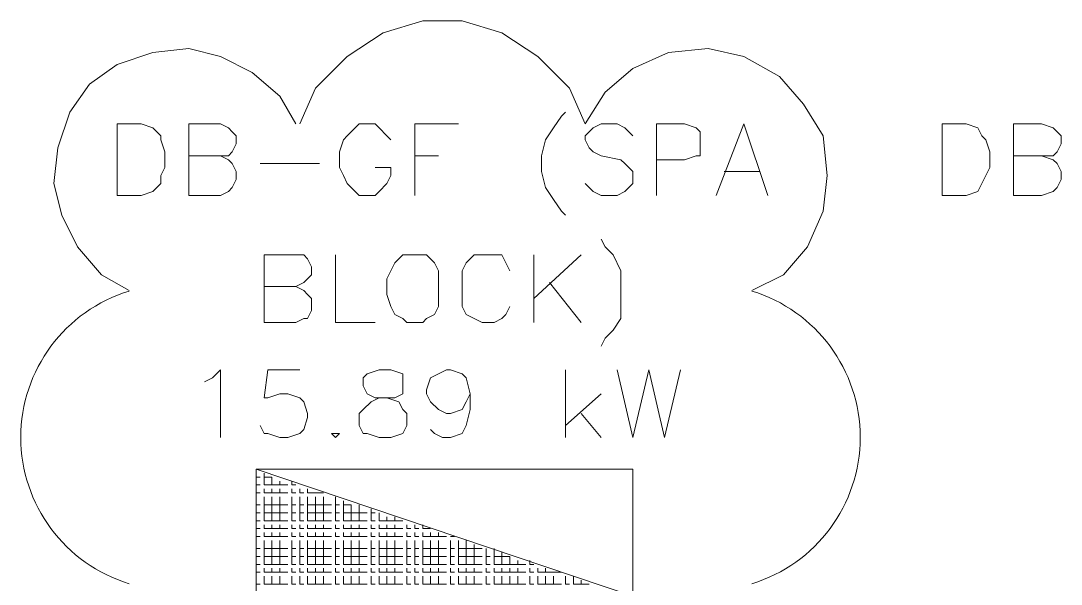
# Model space of a CAD drawing. Header units: inches. Extents: x 0.2 to 10.8, y 0.5 to 8.
# Drawn here: x 2.0361 to 2.4733, y 5.545 to 5.7817 of the extents above; entities that cross this region are included whole.
import ezdxf

# ---------------------------------------------------------------- set-up
doc = ezdxf.new("R2010")
doc.units = ezdxf.units.IN
doc.header["$MEASUREMENT"] = 0
doc.layers.add('PDF_Geometry', color=7, linetype='Continuous')

msp = doc.modelspace()

# ---------------------------------------------------------------- linework, layer by layer
at = {"layer": 'PDF_Geometry', "color": 1, "lineweight": 13}
for points in [[(2.273333443535699, 5.738333384195964), (2.266666836208767, 5.753333197699653), (2.253333409627279, 5.766666836208767), (2.238333384195963, 5.776666429307726), (2.221666759914822, 5.781666649712457), (2.20500013563368, 5.781666649712457), (2.188333511352539, 5.776666429307726), (2.173333485921224, 5.766666836208767), (2.160000059339735, 5.753333197699653), (2.153333452012804, 5.738333384195964)], [(2.151666641235352, 5.738333384195964), (2.14500003390842, 5.75), (2.133333206176758, 5.76000001695421), (2.119999991522895, 5.766666836208767), (2.106666564941406, 5.770000033908421), (2.091666751437717, 5.768333435058594), (2.076666726006402, 5.763333638509114), (2.06499989827474, 5.754999796549479), (2.056666692097982, 5.743333604600695), (2.051666683620877, 5.728333367241754), (2.049999872843424, 5.713333129882812), (2.053333282470703, 5.700000339084202), (2.059999889797635, 5.686666700575087), (2.069999906751844, 5.67500008477105), (2.081666734483507, 5.668333265516493)], [(2.375, 5.716666327582465), (2.373333401150174, 5.733333163791233), (2.36499998304579, 5.746666378445095), (2.35499996609158, 5.758332994249132), (2.339999940660265, 5.766666412353516), (2.32499991522895, 5.769999610053168), (2.308333290947808, 5.768333011203342), (2.293333265516493, 5.761666191948785), (2.281666649712457, 5.751666598849827), (2.273333231608073, 5.738332960340712)], [(2.343333350287543, 5.668333265516493), (2.356666776869032, 5.674999660915798), (2.366666581895617, 5.686666700575087), (2.373333401150174, 5.701666514078776), (2.375, 5.716666327582465)]]:
    msp.add_lwpolyline(points, dxfattribs=at)
at = {"layer": 'PDF_Geometry', "lineweight": 13}
for points in [[(2.265000025431315, 5.743333180745442), (2.263333426581489, 5.741666581895617), (2.26000001695421, 5.736666361490886), (2.256666607326931, 5.731666564941406), (2.255000008477105, 5.724999745686849), (2.255000008477105, 5.718332926432292), (2.256666607326931, 5.711666531032986), (2.26000001695421, 5.706666734483507), (2.263333426581489, 5.701666514078776), (2.265000025431315, 5.69999991522895)], [(2.076666726006402, 5.708333333333333), (2.076666726006402, 5.738333384195964), (2.086666742960612, 5.738333384195964), (2.091666751437717, 5.736666361490886), (2.095000161064996, 5.733333163791233), (2.095000161064996, 5.731666564941406), (2.096666759914822, 5.726666768391927), (2.096666759914822, 5.71999994913737), (2.095000161064996, 5.716666751437717), (2.095000161064996, 5.713333129882812), (2.091666751437717, 5.70999993218316), (2.086666742960612, 5.708333333333333), (2.076666726006402, 5.708333333333333)], [(2.119999991522895, 5.725000169542101), (2.123333401150174, 5.723333570692274), (2.125, 5.721666971842448), (2.126666598849826, 5.718333774142796), (2.126666598849826, 5.715000152587891), (2.125, 5.711666531032986), (2.123333401150174, 5.70999993218316), (2.119999991522895, 5.708333333333333), (2.106666564941406, 5.708333333333333), (2.106666564941406, 5.738333808051215), (2.119999991522895, 5.738333808051215), (2.123333401150174, 5.736666785346137), (2.125, 5.735000186496311), (2.126666598849826, 5.733333587646484), (2.126666598849826, 5.729999966091579), (2.125, 5.726666768391927), (2.123333401150174, 5.725000169542101), (2.119999991522895, 5.725000169542101), (2.106666564941406, 5.725000169542101)], [(2.191666497124566, 5.731666564941406), (2.18999989827474, 5.733333163791233), (2.186666488647461, 5.736666361490886), (2.184999889797635, 5.738332960340712), (2.178333070543077, 5.738332960340712), (2.176666471693251, 5.736666361490886), (2.173333062065972, 5.733333163791233), (2.171666463216146, 5.731666564941406), (2.16999986436632, 5.726666768391927), (2.16999986436632, 5.71999994913737), (2.171666463216146, 5.716666327582465), (2.173333062065972, 5.713333129882812), (2.176666471693251, 5.70999993218316), (2.178333070543077, 5.708333333333333), (2.184999889797635, 5.708333333333333), (2.186666488647461, 5.70999993218316), (2.18999989827474, 5.713333129882812), (2.191666497124566, 5.716666327582465), (2.191666497124566, 5.71999994913737), (2.184999889797635, 5.71999994913737)], [(2.201666726006402, 5.708333333333333), (2.201666726006402, 5.738333384195964), (2.220000161064996, 5.738333384195964)], [(2.293333477444119, 5.733333163791233), (2.29000006781684, 5.736666361490886), (2.286666870117188, 5.738332960340712), (2.28000005086263, 5.738332960340712), (2.276666853162977, 5.736666361490886), (2.273333443535699, 5.733333163791233), (2.273333443535699, 5.731666564941406), (2.275000042385525, 5.728333367241754), (2.276666853162977, 5.726666768391927), (2.28000005086263, 5.724999745686849), (2.288333468967014, 5.723333146837023), (2.29000006781684, 5.721666547987196), (2.291666878594293, 5.719999525282118), (2.293333477444119, 5.718332926432292), (2.293333477444119, 5.713333129882812), (2.29000006781684, 5.70999993218316), (2.286666870117188, 5.708333333333333), (2.28000005086263, 5.708333333333333), (2.276666853162977, 5.70999993218316), (2.273333443535699, 5.713333129882812)], [(2.303333282470703, 5.708333333333333), (2.303333282470703, 5.738333384195964), (2.31499989827474, 5.738333384195964), (2.319999906751844, 5.736666361490886), (2.321666717529297, 5.734999762641059), (2.321666717529297, 5.733333163791233), (2.321666717529297, 5.728333367241754), (2.321666717529297, 5.725000169542101), (2.319999906751844, 5.725000169542101), (2.31499989827474, 5.723333570692274), (2.303333282470703, 5.723333570692274)], [(2.328333324856228, 5.708333333333333), (2.339999940660265, 5.738333384195964), (2.349999957614475, 5.708333333333333)], [(2.423333485921224, 5.708333333333333), (2.423333485921224, 5.738333384195964), (2.433333502875434, 5.738333384195964), (2.438333511352539, 5.736666361490886), (2.440000110202365, 5.733333163791233), (2.441666920979818, 5.731666564941406), (2.443333519829644, 5.726666768391927), (2.443333519829644, 5.71999994913737), (2.441666920979818, 5.716666751437717), (2.440000110202365, 5.713333129882812), (2.438333511352539, 5.70999993218316), (2.433333502875434, 5.708333333333333), (2.423333485921224, 5.708333333333333)], [(2.465000152587891, 5.725000169542101), (2.470000161064996, 5.723333570692274), (2.471666759914822, 5.721666971842448), (2.473333570692274, 5.718333774142796), (2.473333570692274, 5.715000152587891), (2.471666759914822, 5.711666531032986), (2.470000161064996, 5.70999993218316), (2.465000152587891, 5.708333333333333), (2.453333536783854, 5.708333333333333), (2.453333536783854, 5.738333808051215), (2.465000152587891, 5.738333808051215), (2.470000161064996, 5.736666785346137), (2.471666759914822, 5.735000186496311), (2.473333570692274, 5.733333587646484), (2.473333570692274, 5.729999966091579), (2.471666759914822, 5.726666768391927), (2.470000161064996, 5.725000169542101), (2.465000152587891, 5.725000169542101), (2.453333536783854, 5.725000169542101)], [(2.201666726006402, 5.725000169542101), (2.211666742960612, 5.725000169542101)], [(2.136666615804037, 5.721666547987196), (2.161666658189562, 5.721666547987196)], [(2.331666734483507, 5.718333350287543), (2.346666759914822, 5.718333350287543)], [(2.28000005086263, 5.689999898274739), (2.281666649712457, 5.686666700575087), (2.285000059339735, 5.683333502875434), (2.288333468967014, 5.676666259765625), (2.288333468967014, 5.66999986436632), (2.288333468967014, 5.66500006781684), (2.288333468967014, 5.656666649712457), (2.285000059339735, 5.651666429307726), (2.281666649712457, 5.648333231608073), (2.28000005086263, 5.645000033908421)], [(2.151666641235352, 5.670000288221571), (2.15500005086263, 5.668333689371745), (2.156666649712457, 5.666666666666667), (2.158333248562283, 5.66500006781684), (2.158333248562283, 5.660000271267361), (2.156666649712457, 5.656667073567708), (2.15500005086263, 5.656667073567708), (2.151666641235352, 5.655000474717882), (2.138333214653863, 5.655000474717882), (2.138333214653863, 5.683333502875434), (2.151666641235352, 5.683333502875434), (2.15500005086263, 5.683333502875434), (2.156666649712457, 5.681666904025608), (2.158333248562283, 5.678333706325954), (2.158333248562283, 5.675000508626302), (2.156666649712457, 5.673333909776476), (2.15500005086263, 5.671666887071398), (2.151666641235352, 5.670000288221571), (2.138333214653863, 5.670000288221571)], [(2.168333477444119, 5.683333502875434), (2.168333477444119, 5.655000474717882), (2.18500010172526, 5.655000474717882)], [(2.198333316379123, 5.683333502875434), (2.196666717529297, 5.683333502875434), (2.193333307902018, 5.680000305175781), (2.191666709052192, 5.676667107476129), (2.18999989827474, 5.673333485921224), (2.18999989827474, 5.666666666666667), (2.191666709052192, 5.661666870117188), (2.193333307902018, 5.658333672417535), (2.196666717529297, 5.656667073567708), (2.198333316379123, 5.655000474717882), (2.204999923706055, 5.655000474717882), (2.206666734483507, 5.656667073567708), (2.20999993218316, 5.658333672417535), (2.211666742960612, 5.661666870117188), (2.211666742960612, 5.666666666666667), (2.211666742960612, 5.673333485921224), (2.211666742960612, 5.676667107476129), (2.20999993218316, 5.680000305175781), (2.206666734483507, 5.683333502875434), (2.204999923706055, 5.683333502875434), (2.198333316379123, 5.683333502875434)], [(2.241666581895617, 5.676666683620876), (2.23999998304579, 5.680000305175781), (2.238333172268338, 5.683333502875434), (2.234999974568685, 5.683333502875434), (2.22999996609158, 5.683333502875434), (2.226666556464301, 5.683333502875434), (2.223333146837023, 5.680000305175781), (2.221666547987196, 5.676666683620876), (2.221666547987196, 5.673333062065972), (2.221666547987196, 5.666666666666667), (2.221666547987196, 5.661666870117188), (2.223333146837023, 5.658333248562283), (2.226666556464301, 5.656666649712457), (2.22999996609158, 5.65500005086263), (2.234999974568685, 5.65500005086263), (2.238333172268338, 5.656666649712457), (2.23999998304579, 5.658333248562283), (2.241666581895617, 5.661666870117188)], [(2.271666632758246, 5.683333502875434), (2.251666598849826, 5.66500006781684)], [(2.251666810777452, 5.683333502875434), (2.251666810777452, 5.655000474717882)], [(2.258333418104383, 5.671666463216146), (2.271666844685873, 5.654999627007379)], [(2.113333384195963, 5.629999796549479), (2.116666793823242, 5.631666395399305), (2.119999991522895, 5.634999593098958), (2.119999991522895, 5.606666564941406)], [(2.153333240085178, 5.63500001695421), (2.139999813503689, 5.63500001695421), (2.138333214653863, 5.623333401150173), (2.139999813503689, 5.623333401150173), (2.144999821980794, 5.625), (2.148333231608073, 5.625), (2.153333240085178, 5.623333401150173), (2.154999838935004, 5.621666802300347), (2.156666649712457, 5.616666581895617), (2.156666649712457, 5.61499998304579), (2.154999838935004, 5.609999762641059), (2.153333240085178, 5.608333163791233), (2.148333231608073, 5.606666564941406), (2.144999821980794, 5.606666564941406), (2.139999813503689, 5.608333163791233), (2.138333214653863, 5.608333163791233), (2.136666615804037, 5.611666785346137)], [(2.186666700575087, 5.63500001695421), (2.181666692097982, 5.633333418104383), (2.180000093248156, 5.631666395399305), (2.180000093248156, 5.628333197699653), (2.181666692097982, 5.625), (2.18500010172526, 5.623333401150173), (2.190000110202365, 5.623333401150173), (2.195000118679471, 5.621666802300347), (2.196666717529297, 5.618333604600695), (2.198333316379123, 5.616666581895617), (2.198333316379123, 5.611666785346137), (2.196666717529297, 5.608333163791233), (2.191666709052192, 5.606666564941406), (2.186666700575087, 5.606666564941406), (2.181666692097982, 5.608333163791233), (2.180000093248156, 5.608333163791233), (2.178333282470703, 5.611666785346137), (2.178333282470703, 5.616666581895617), (2.180000093248156, 5.618333604600695), (2.183333290947808, 5.621666802300347), (2.186666700575087, 5.623333401150173), (2.193333307902018, 5.623333401150173), (2.196666717529297, 5.625), (2.196666717529297, 5.628333197699653), (2.196666717529297, 5.631666395399305), (2.196666717529297, 5.633333418104383), (2.191666709052192, 5.63500001695421), (2.186666700575087, 5.63500001695421)], [(2.224999957614475, 5.625), (2.223333358764648, 5.621666802300347), (2.221666547987196, 5.618333604600695), (2.216666539510091, 5.616666581895617), (2.214999940660265, 5.616666581895617), (2.211666531032986, 5.618333604600695), (2.208333333333333, 5.621666802300347), (2.206666522555881, 5.625), (2.206666522555881, 5.626666598849827), (2.208333333333333, 5.631666395399305), (2.211666531032986, 5.633333418104383), (2.214999940660265, 5.63500001695421), (2.216666539510091, 5.63500001695421), (2.221666547987196, 5.633333418104383), (2.223333358764648, 5.631666395399305), (2.224999957614475, 5.625), (2.224999957614475, 5.618333604600695), (2.223333358764648, 5.611666361490886), (2.221666547987196, 5.608333163791233), (2.216666539510091, 5.606666564941406), (2.213333341810438, 5.606666564941406), (2.20999993218316, 5.608333163791233), (2.208333333333333, 5.609999762641059)], [(2.265000025431315, 5.63500001695421), (2.265000025431315, 5.606666564941406)], [(2.286666658189562, 5.63500001695421), (2.293333265516493, 5.606666564941406), (2.30000008477105, 5.63500001695421), (2.306666692097982, 5.606666564941406), (2.313333299424913, 5.63500001695421)], [(2.28000005086263, 5.625), (2.265000025431315, 5.611666361490886)], [(2.271666632758246, 5.616666581895617), (2.28000005086263, 5.606666564941406)], [(2.168333477444119, 5.608333163791233), (2.166666878594293, 5.608333163791233), (2.168333477444119, 5.606666564941406), (2.170000076293945, 5.608333163791233), (2.168333477444119, 5.608333163791233)], [(2.13500001695421, 5.593333350287543), (2.293333265516493, 5.54000006781684), (2.293333265516493, 5.593333350287543), (2.13500001695421, 5.593333350287543), (2.13500001695421, 5.54000006781684), (2.293333265516493, 5.54000006781684)], [(2.13500001695421, 5.589999728732639), (2.13500001695421, 5.593332926432292)], [(2.13500001695421, 5.586666954888238), (2.13500001695421, 5.590000576443142)], [(2.13500001695421, 5.589999728732639), (2.136666615804037, 5.589999728732639)], [(2.138333214653863, 5.589999728732639), (2.138333214653863, 5.591666327582465)], [(2.138333214653863, 5.586666954888238), (2.138333214653863, 5.590000576443142)], [(2.138333214653863, 5.589999728732639), (2.141666624281141, 5.589999728732639)], [(2.141666624281141, 5.586666954888238), (2.141666624281141, 5.590000576443142)], [(2.144999821980794, 5.586666954888238), (2.144999821980794, 5.588333553738064)], [(2.150000042385525, 5.586666954888238), (2.150000042385525, 5.588333553738064)], [(2.13500001695421, 5.586666954888238), (2.136666615804037, 5.586666954888238)], [(2.13500001695421, 5.583333333333333), (2.13500001695421, 5.58499993218316)], [(2.13500001695421, 5.583333333333333), (2.136666615804037, 5.583333333333333)], [(2.138333214653863, 5.586666954888238), (2.141666624281141, 5.586666954888238)], [(2.138333214653863, 5.583333333333333), (2.138333214653863, 5.58499993218316)], [(2.138333214653863, 5.583333333333333), (2.141666624281141, 5.583333333333333)], [(2.141666624281141, 5.586666954888238), (2.14500003390842, 5.586666954888238)], [(2.141666624281141, 5.583333333333333), (2.141666624281141, 5.58499993218316)], [(2.141666624281141, 5.583333333333333), (2.14500003390842, 5.583333333333333)], [(2.144999821980794, 5.586666954888238), (2.148333231608073, 5.586666954888238)], [(2.144999821980794, 5.583333333333333), (2.144999821980794, 5.58499993218316)], [(2.144999821980794, 5.583333333333333), (2.148333231608073, 5.583333333333333)], [(2.150000042385525, 5.586666954888238), (2.151666641235352, 5.586666954888238)], [(2.150000042385525, 5.583333333333333), (2.150000042385525, 5.58499993218316)], [(2.150000042385525, 5.583333333333333), (2.151666641235352, 5.583333333333333)], [(2.153333240085178, 5.583333333333333), (2.153333240085178, 5.58499993218316)], [(2.153333240085178, 5.583333333333333), (2.154999838935004, 5.583333333333333)], [(2.156666649712457, 5.583333333333333), (2.156666649712457, 5.58499993218316)], [(2.156666649712457, 5.583333333333333), (2.160000059339735, 5.583333333333333)], [(2.160000059339735, 5.583333333333333), (2.161666658189562, 5.583333333333333)], [(2.160000059339735, 5.583333333333333), (2.163333468967014, 5.583333333333333)], [(2.13500001695421, 5.578333536783854), (2.13500001695421, 5.581666734483507)], [(2.138333214653863, 5.578333536783854), (2.138333214653863, 5.581666734483507)], [(2.141666624281141, 5.578333536783854), (2.141666624281141, 5.581666734483507)], [(2.144999821980794, 5.578333536783854), (2.144999821980794, 5.581666734483507)], [(2.150000042385525, 5.578333536783854), (2.150000042385525, 5.581666734483507)], [(2.153333240085178, 5.578333536783854), (2.153333240085178, 5.581666734483507)], [(2.156666649712457, 5.578333536783854), (2.156666649712457, 5.581666734483507)], [(2.160000059339735, 5.578333536783854), (2.160000059339735, 5.581666734483507)], [(2.163333257039388, 5.578333536783854), (2.163333257039388, 5.581666734483507)], [(2.168333477444119, 5.578333536783854), (2.168333477444119, 5.581666734483507)], [(2.171666675143772, 5.578333536783854), (2.171666675143772, 5.58000013563368)], [(2.13500001695421, 5.57499991522895), (2.13500001695421, 5.578333536783854)], [(2.13500001695421, 5.578333536783854), (2.136666615804037, 5.578333536783854)], [(2.13500001695421, 5.571666717529297), (2.13500001695421, 5.575000339084202)], [(2.13500001695421, 5.57499991522895), (2.136666615804037, 5.57499991522895)], [(2.138333214653863, 5.57499991522895), (2.138333214653863, 5.578333536783854)], [(2.138333214653863, 5.578333536783854), (2.141666624281141, 5.578333536783854)], [(2.138333214653863, 5.571666717529297), (2.138333214653863, 5.575000339084202)], [(2.138333214653863, 5.57499991522895), (2.141666624281141, 5.57499991522895)], [(2.141666624281141, 5.57499991522895), (2.141666624281141, 5.578333536783854)], [(2.141666624281141, 5.578333536783854), (2.14500003390842, 5.578333536783854)], [(2.141666624281141, 5.571666717529297), (2.141666624281141, 5.575000339084202)], [(2.141666624281141, 5.57499991522895), (2.14500003390842, 5.57499991522895)], [(2.144999821980794, 5.57499991522895), (2.144999821980794, 5.578333536783854)], [(2.144999821980794, 5.578333536783854), (2.148333231608073, 5.578333536783854)], [(2.144999821980794, 5.571666717529297), (2.144999821980794, 5.575000339084202)], [(2.144999821980794, 5.57499991522895), (2.148333231608073, 5.57499991522895)], [(2.150000042385525, 5.57499991522895), (2.150000042385525, 5.578333536783854)], [(2.150000042385525, 5.578333536783854), (2.151666641235352, 5.578333536783854)], [(2.150000042385525, 5.571666717529297), (2.150000042385525, 5.575000339084202)], [(2.150000042385525, 5.57499991522895), (2.151666641235352, 5.57499991522895)], [(2.153333240085178, 5.57499991522895), (2.153333240085178, 5.578333536783854)], [(2.153333240085178, 5.578333536783854), (2.154999838935004, 5.578333536783854)], [(2.153333240085178, 5.571666717529297), (2.153333240085178, 5.575000339084202)], [(2.153333240085178, 5.57499991522895), (2.154999838935004, 5.57499991522895)], [(2.156666649712457, 5.57499991522895), (2.156666649712457, 5.578333536783854)], [(2.156666649712457, 5.578333536783854), (2.160000059339735, 5.578333536783854)], [(2.156666649712457, 5.571666717529297), (2.156666649712457, 5.575000339084202)], [(2.156666649712457, 5.57499991522895), (2.160000059339735, 5.57499991522895)], [(2.160000059339735, 5.57499991522895), (2.160000059339735, 5.578333536783854)], [(2.160000059339735, 5.578333536783854), (2.163333468967014, 5.578333536783854)], [(2.160000059339735, 5.571666717529297), (2.160000059339735, 5.575000339084202)], [(2.160000059339735, 5.57499991522895), (2.163333468967014, 5.57499991522895)], [(2.163333257039388, 5.57499991522895), (2.163333257039388, 5.578333536783854)], [(2.163333257039388, 5.578333536783854), (2.166666666666667, 5.578333536783854)], [(2.163333257039388, 5.571666717529297), (2.163333257039388, 5.575000339084202)], [(2.163333257039388, 5.57499991522895), (2.166666666666667, 5.57499991522895)], [(2.168333477444119, 5.57499991522895), (2.168333477444119, 5.578333536783854)], [(2.168333477444119, 5.578333536783854), (2.170000076293945, 5.578333536783854)], [(2.168333477444119, 5.571666717529297), (2.168333477444119, 5.575000339084202)], [(2.168333477444119, 5.57499991522895), (2.170000076293945, 5.57499991522895)], [(2.171666675143772, 5.57499991522895), (2.171666675143772, 5.578333536783854)], [(2.171666675143772, 5.578333536783854), (2.17500008477105, 5.578333536783854)], [(2.171666675143772, 5.571666717529297), (2.171666675143772, 5.575000339084202)], [(2.171666675143772, 5.57499991522895), (2.17500008477105, 5.57499991522895)], [(2.17500008477105, 5.57499991522895), (2.17500008477105, 5.578333536783854)], [(2.17500008477105, 5.571666717529297), (2.17500008477105, 5.575000339084202)], [(2.17500008477105, 5.57499991522895), (2.178333494398329, 5.57499991522895)], [(2.178333282470703, 5.57499991522895), (2.178333282470703, 5.578333536783854)], [(2.178333282470703, 5.571666717529297), (2.178333282470703, 5.575000339084202)], [(2.178333282470703, 5.57499991522895), (2.181666692097982, 5.57499991522895)], [(2.183333290947808, 5.57499991522895), (2.183333290947808, 5.576666514078776)], [(2.183333290947808, 5.571666717529297), (2.183333290947808, 5.575000339084202)], [(2.183333290947808, 5.57499991522895), (2.184999889797635, 5.57499991522895)], [(2.186666488647461, 5.571666717529297), (2.186666488647461, 5.575000339084202)], [(2.13500001695421, 5.571666717529297), (2.136666615804037, 5.571666717529297)], [(2.138333214653863, 5.571666717529297), (2.141666624281141, 5.571666717529297)], [(2.141666624281141, 5.571666717529297), (2.14500003390842, 5.571666717529297)], [(2.144999821980794, 5.571666717529297), (2.148333231608073, 5.571666717529297)], [(2.150000042385525, 5.571666717529297), (2.151666641235352, 5.571666717529297)], [(2.153333240085178, 5.571666717529297), (2.154999838935004, 5.571666717529297)], [(2.156666649712457, 5.571666717529297), (2.160000059339735, 5.571666717529297)], [(2.160000059339735, 5.571666717529297), (2.163333468967014, 5.571666717529297)], [(2.163333257039388, 5.571666717529297), (2.166666666666667, 5.571666717529297)], [(2.168333477444119, 5.571666717529297), (2.170000076293945, 5.571666717529297)], [(2.171666675143772, 5.571666717529297), (2.17500008477105, 5.571666717529297)], [(2.17500008477105, 5.571666717529297), (2.178333494398329, 5.571666717529297)], [(2.178333282470703, 5.571666717529297), (2.181666692097982, 5.571666717529297)], [(2.183333290947808, 5.571666717529297), (2.184999889797635, 5.571666717529297)], [(2.186666488647461, 5.571666717529297), (2.18999989827474, 5.571666717529297)], [(2.190000110202365, 5.571666717529297), (2.190000110202365, 5.573333316379124)], [(2.190000110202365, 5.571666717529297), (2.193333519829644, 5.571666717529297)], [(2.193333307902018, 5.571666717529297), (2.193333307902018, 5.573333316379124)], [(2.193333307902018, 5.571666717529297), (2.196666717529297, 5.571666717529297)], [(2.13500001695421, 5.568333095974392), (2.13500001695421, 5.569999694824219)], [(2.13500001695421, 5.568333095974392), (2.136666615804037, 5.568333095974392)], [(2.13500001695421, 5.564999898274739), (2.13500001695421, 5.566666497124566)], [(2.138333214653863, 5.568333095974392), (2.138333214653863, 5.569999694824219)], [(2.138333214653863, 5.568333095974392), (2.141666624281141, 5.568333095974392)], [(2.138333214653863, 5.564999898274739), (2.138333214653863, 5.566666497124566)], [(2.141666624281141, 5.568333095974392), (2.141666624281141, 5.569999694824219)], [(2.141666624281141, 5.568333095974392), (2.14500003390842, 5.568333095974392)], [(2.141666624281141, 5.564999898274739), (2.141666624281141, 5.566666497124566)], [(2.144999821980794, 5.568333095974392), (2.144999821980794, 5.569999694824219)], [(2.144999821980794, 5.568333095974392), (2.148333231608073, 5.568333095974392)], [(2.144999821980794, 5.564999898274739), (2.144999821980794, 5.566666497124566)], [(2.150000042385525, 5.568333095974392), (2.150000042385525, 5.569999694824219)], [(2.150000042385525, 5.568333095974392), (2.151666641235352, 5.568333095974392)], [(2.150000042385525, 5.564999898274739), (2.150000042385525, 5.566666497124566)], [(2.153333240085178, 5.568333095974392), (2.153333240085178, 5.569999694824219)], [(2.153333240085178, 5.568333095974392), (2.154999838935004, 5.568333095974392)], [(2.153333240085178, 5.564999898274739), (2.153333240085178, 5.566666497124566)], [(2.156666649712457, 5.568333095974392), (2.156666649712457, 5.569999694824219)], [(2.156666649712457, 5.568333095974392), (2.160000059339735, 5.568333095974392)], [(2.156666649712457, 5.564999898274739), (2.156666649712457, 5.566666497124566)], [(2.160000059339735, 5.568333095974392), (2.160000059339735, 5.569999694824219)], [(2.160000059339735, 5.568333095974392), (2.163333468967014, 5.568333095974392)], [(2.160000059339735, 5.564999898274739), (2.160000059339735, 5.566666497124566)], [(2.163333257039388, 5.568333095974392), (2.163333257039388, 5.569999694824219)], [(2.163333257039388, 5.568333095974392), (2.166666666666667, 5.568333095974392)], [(2.163333257039388, 5.564999898274739), (2.163333257039388, 5.566666497124566)], [(2.168333477444119, 5.568333095974392), (2.168333477444119, 5.569999694824219)], [(2.168333477444119, 5.568333095974392), (2.170000076293945, 5.568333095974392)], [(2.168333477444119, 5.564999898274739), (2.168333477444119, 5.566666497124566)], [(2.171666675143772, 5.568333095974392), (2.171666675143772, 5.569999694824219)], [(2.171666675143772, 5.568333095974392), (2.17500008477105, 5.568333095974392)], [(2.171666675143772, 5.564999898274739), (2.171666675143772, 5.566666497124566)], [(2.17500008477105, 5.568333095974392), (2.17500008477105, 5.569999694824219)], [(2.17500008477105, 5.568333095974392), (2.178333494398329, 5.568333095974392)], [(2.17500008477105, 5.564999898274739), (2.17500008477105, 5.566666497124566)], [(2.178333282470703, 5.568333095974392), (2.178333282470703, 5.569999694824219)], [(2.178333282470703, 5.568333095974392), (2.181666692097982, 5.568333095974392)], [(2.178333282470703, 5.564999898274739), (2.178333282470703, 5.566666497124566)], [(2.183333290947808, 5.568333095974392), (2.183333290947808, 5.569999694824219)], [(2.183333290947808, 5.568333095974392), (2.184999889797635, 5.568333095974392)], [(2.183333290947808, 5.564999898274739), (2.183333290947808, 5.566666497124566)], [(2.186666488647461, 5.568333095974392), (2.186666488647461, 5.569999694824219)], [(2.186666488647461, 5.568333095974392), (2.18999989827474, 5.568333095974392)], [(2.186666488647461, 5.564999898274739), (2.186666488647461, 5.566666497124566)], [(2.190000110202365, 5.568333095974392), (2.190000110202365, 5.569999694824219)], [(2.190000110202365, 5.568333095974392), (2.193333519829644, 5.568333095974392)], [(2.190000110202365, 5.564999898274739), (2.190000110202365, 5.566666497124566)], [(2.193333307902018, 5.568333095974392), (2.193333307902018, 5.569999694824219)], [(2.193333307902018, 5.568333095974392), (2.196666717529297, 5.568333095974392)], [(2.193333307902018, 5.564999898274739), (2.193333307902018, 5.566666497124566)], [(2.198333316379123, 5.568333095974392), (2.198333316379123, 5.569999694824219)], [(2.198333316379123, 5.568333095974392), (2.19999991522895, 5.568333095974392)], [(2.198333316379123, 5.564999898274739), (2.198333316379123, 5.566666497124566)], [(2.201666726006402, 5.568333095974392), (2.201666726006402, 5.569999694824219)], [(2.201666726006402, 5.568333095974392), (2.203333324856228, 5.568333095974392)], [(2.201666726006402, 5.564999898274739), (2.201666726006402, 5.566666497124566)], [(2.204999923706055, 5.568333095974392), (2.204999923706055, 5.569999694824219)], [(2.204999923706055, 5.568333095974392), (2.208333333333333, 5.568333095974392)], [(2.204999923706055, 5.564999898274739), (2.204999923706055, 5.566666497124566)], [(2.208333333333333, 5.564999898274739), (2.208333333333333, 5.566666497124566)], [(2.211666531032986, 5.564999898274739), (2.211666531032986, 5.566666497124566)], [(2.13500001695421, 5.564999898274739), (2.136666615804037, 5.564999898274739)], [(2.13500001695421, 5.559999677870008), (2.13500001695421, 5.563333299424913)], [(2.138333214653863, 5.564999898274739), (2.141666624281141, 5.564999898274739)], [(2.138333214653863, 5.559999677870008), (2.138333214653863, 5.563333299424913)], [(2.141666624281141, 5.564999898274739), (2.14500003390842, 5.564999898274739)], [(2.141666624281141, 5.559999677870008), (2.141666624281141, 5.563333299424913)], [(2.144999821980794, 5.564999898274739), (2.148333231608073, 5.564999898274739)], [(2.144999821980794, 5.559999677870008), (2.144999821980794, 5.563333299424913)], [(2.150000042385525, 5.564999898274739), (2.151666641235352, 5.564999898274739)], [(2.150000042385525, 5.559999677870008), (2.150000042385525, 5.563333299424913)], [(2.153333240085178, 5.564999898274739), (2.154999838935004, 5.564999898274739)], [(2.153333240085178, 5.559999677870008), (2.153333240085178, 5.563333299424913)], [(2.156666649712457, 5.564999898274739), (2.160000059339735, 5.564999898274739)], [(2.156666649712457, 5.559999677870008), (2.156666649712457, 5.563333299424913)], [(2.160000059339735, 5.564999898274739), (2.163333468967014, 5.564999898274739)], [(2.160000059339735, 5.559999677870008), (2.160000059339735, 5.563333299424913)], [(2.163333257039388, 5.564999898274739), (2.166666666666667, 5.564999898274739)], [(2.163333257039388, 5.559999677870008), (2.163333257039388, 5.563333299424913)], [(2.168333477444119, 5.564999898274739), (2.170000076293945, 5.564999898274739)], [(2.168333477444119, 5.559999677870008), (2.168333477444119, 5.563333299424913)], [(2.171666675143772, 5.564999898274739), (2.17500008477105, 5.564999898274739)], [(2.171666675143772, 5.559999677870008), (2.171666675143772, 5.563333299424913)], [(2.17500008477105, 5.564999898274739), (2.178333494398329, 5.564999898274739)], [(2.17500008477105, 5.559999677870008), (2.17500008477105, 5.563333299424913)], [(2.178333282470703, 5.564999898274739), (2.181666692097982, 5.564999898274739)], [(2.178333282470703, 5.559999677870008), (2.178333282470703, 5.563333299424913)], [(2.183333290947808, 5.564999898274739), (2.184999889797635, 5.564999898274739)], [(2.183333290947808, 5.559999677870008), (2.183333290947808, 5.563333299424913)], [(2.186666488647461, 5.564999898274739), (2.18999989827474, 5.564999898274739)], [(2.186666488647461, 5.559999677870008), (2.186666488647461, 5.563333299424913)], [(2.190000110202365, 5.564999898274739), (2.193333519829644, 5.564999898274739)], [(2.190000110202365, 5.559999677870008), (2.190000110202365, 5.563333299424913)], [(2.193333307902018, 5.564999898274739), (2.196666717529297, 5.564999898274739)], [(2.193333307902018, 5.559999677870008), (2.193333307902018, 5.563333299424913)], [(2.198333316379123, 5.564999898274739), (2.19999991522895, 5.564999898274739)], [(2.198333316379123, 5.559999677870008), (2.198333316379123, 5.563333299424913)], [(2.201666726006402, 5.564999898274739), (2.203333324856228, 5.564999898274739)], [(2.201666726006402, 5.559999677870008), (2.201666726006402, 5.563333299424913)], [(2.204999923706055, 5.564999898274739), (2.208333333333333, 5.564999898274739)], [(2.204999923706055, 5.559999677870008), (2.204999923706055, 5.563333299424913)], [(2.208333333333333, 5.564999898274739), (2.211666742960612, 5.564999898274739)], [(2.208333333333333, 5.559999677870008), (2.208333333333333, 5.563333299424913)], [(2.211666531032986, 5.564999898274739), (2.214999940660265, 5.564999898274739)], [(2.211666531032986, 5.559999677870008), (2.211666531032986, 5.563333299424913)], [(2.216666751437717, 5.564999898274739), (2.218333350287543, 5.564999898274739)], [(2.216666751437717, 5.564999898274739), (2.218333350287543, 5.564999898274739)], [(2.216666751437717, 5.559999677870008), (2.216666751437717, 5.563333299424913)], [(2.21999994913737, 5.559999677870008), (2.21999994913737, 5.563333299424913)], [(2.223333358764648, 5.559999677870008), (2.223333358764648, 5.563333299424913)], [(2.226666768391927, 5.559999677870008), (2.226666768391927, 5.561666276719835)], [(2.13500001695421, 5.556666480170356), (2.13500001695421, 5.560000101725261)], [(2.13500001695421, 5.559999677870008), (2.136666615804037, 5.559999677870008)], [(2.138333214653863, 5.556666480170356), (2.138333214653863, 5.560000101725261)], [(2.138333214653863, 5.559999677870008), (2.141666624281141, 5.559999677870008)], [(2.141666624281141, 5.556666480170356), (2.141666624281141, 5.560000101725261)], [(2.141666624281141, 5.559999677870008), (2.14500003390842, 5.559999677870008)], [(2.144999821980794, 5.556666480170356), (2.144999821980794, 5.560000101725261)], [(2.144999821980794, 5.559999677870008), (2.148333231608073, 5.559999677870008)], [(2.150000042385525, 5.556666480170356), (2.150000042385525, 5.560000101725261)], [(2.150000042385525, 5.559999677870008), (2.151666641235352, 5.559999677870008)], [(2.153333240085178, 5.556666480170356), (2.153333240085178, 5.560000101725261)], [(2.153333240085178, 5.559999677870008), (2.154999838935004, 5.559999677870008)], [(2.156666649712457, 5.556666480170356), (2.156666649712457, 5.560000101725261)], [(2.156666649712457, 5.559999677870008), (2.160000059339735, 5.559999677870008)], [(2.160000059339735, 5.556666480170356), (2.160000059339735, 5.560000101725261)], [(2.160000059339735, 5.559999677870008), (2.163333468967014, 5.559999677870008)], [(2.163333257039388, 5.556666480170356), (2.163333257039388, 5.560000101725261)], [(2.163333257039388, 5.559999677870008), (2.166666666666667, 5.559999677870008)], [(2.168333477444119, 5.556666480170356), (2.168333477444119, 5.560000101725261)], [(2.168333477444119, 5.559999677870008), (2.170000076293945, 5.559999677870008)], [(2.171666675143772, 5.556666480170356), (2.171666675143772, 5.560000101725261)], [(2.171666675143772, 5.559999677870008), (2.17500008477105, 5.559999677870008)], [(2.17500008477105, 5.556666480170356), (2.17500008477105, 5.560000101725261)], [(2.17500008477105, 5.559999677870008), (2.178333494398329, 5.559999677870008)], [(2.178333282470703, 5.556666480170356), (2.178333282470703, 5.560000101725261)], [(2.178333282470703, 5.559999677870008), (2.181666692097982, 5.559999677870008)], [(2.183333290947808, 5.556666480170356), (2.183333290947808, 5.560000101725261)], [(2.183333290947808, 5.559999677870008), (2.184999889797635, 5.559999677870008)], [(2.186666488647461, 5.556666480170356), (2.186666488647461, 5.560000101725261)], [(2.186666488647461, 5.559999677870008), (2.18999989827474, 5.559999677870008)], [(2.190000110202365, 5.556666480170356), (2.190000110202365, 5.560000101725261)], [(2.190000110202365, 5.559999677870008), (2.193333519829644, 5.559999677870008)], [(2.193333307902018, 5.556666480170356), (2.193333307902018, 5.560000101725261)], [(2.193333307902018, 5.559999677870008), (2.196666717529297, 5.559999677870008)], [(2.198333316379123, 5.556666480170356), (2.198333316379123, 5.560000101725261)], [(2.198333316379123, 5.559999677870008), (2.19999991522895, 5.559999677870008)], [(2.201666726006402, 5.556666480170356), (2.201666726006402, 5.560000101725261)], [(2.201666726006402, 5.559999677870008), (2.203333324856228, 5.559999677870008)], [(2.204999923706055, 5.556666480170356), (2.204999923706055, 5.560000101725261)], [(2.204999923706055, 5.559999677870008), (2.208333333333333, 5.559999677870008)], [(2.208333333333333, 5.556666480170356), (2.208333333333333, 5.560000101725261)], [(2.208333333333333, 5.559999677870008), (2.211666742960612, 5.559999677870008)], [(2.211666531032986, 5.556666480170356), (2.211666531032986, 5.560000101725261)], [(2.211666531032986, 5.559999677870008), (2.214999940660265, 5.559999677870008)], [(2.216666751437717, 5.556666480170356), (2.216666751437717, 5.560000101725261)], [(2.216666751437717, 5.559999677870008), (2.218333350287543, 5.559999677870008)], [(2.21999994913737, 5.556666480170356), (2.21999994913737, 5.560000101725261)], [(2.21999994913737, 5.559999677870008), (2.223333358764648, 5.559999677870008)], [(2.223333358764648, 5.556666480170356), (2.223333358764648, 5.560000101725261)], [(2.223333358764648, 5.559999677870008), (2.226666768391927, 5.559999677870008)], [(2.226666768391927, 5.556666480170356), (2.226666768391927, 5.560000101725261)], [(2.226666768391927, 5.559999677870008), (2.230000178019206, 5.559999677870008)], [(2.231666776869032, 5.556666480170356), (2.231666776869032, 5.560000101725261)], [(2.234999974568685, 5.556666480170356), (2.234999974568685, 5.560000101725261)], [(2.238333384195963, 5.556666480170356), (2.238333384195963, 5.558333079020183)], [(2.13500001695421, 5.553333282470703), (2.13500001695421, 5.556666904025608)], [(2.13500001695421, 5.556666480170356), (2.136666615804037, 5.556666480170356)], [(2.13500001695421, 5.553333282470703), (2.136666615804037, 5.553333282470703)], [(2.138333214653863, 5.553333282470703), (2.138333214653863, 5.556666904025608)], [(2.138333214653863, 5.556666480170356), (2.141666624281141, 5.556666480170356)], [(2.138333214653863, 5.553333282470703), (2.141666624281141, 5.553333282470703)], [(2.141666624281141, 5.553333282470703), (2.141666624281141, 5.556666904025608)], [(2.141666624281141, 5.556666480170356), (2.14500003390842, 5.556666480170356)], [(2.141666624281141, 5.553333282470703), (2.14500003390842, 5.553333282470703)], [(2.144999821980794, 5.553333282470703), (2.144999821980794, 5.556666904025608)], [(2.144999821980794, 5.556666480170356), (2.148333231608073, 5.556666480170356)], [(2.144999821980794, 5.553333282470703), (2.148333231608073, 5.553333282470703)], [(2.150000042385525, 5.553333282470703), (2.150000042385525, 5.556666904025608)], [(2.150000042385525, 5.556666480170356), (2.151666641235352, 5.556666480170356)], [(2.150000042385525, 5.553333282470703), (2.151666641235352, 5.553333282470703)], [(2.153333240085178, 5.553333282470703), (2.153333240085178, 5.556666904025608)], [(2.153333240085178, 5.556666480170356), (2.154999838935004, 5.556666480170356)], [(2.153333240085178, 5.553333282470703), (2.154999838935004, 5.553333282470703)], [(2.156666649712457, 5.553333282470703), (2.156666649712457, 5.556666904025608)], [(2.156666649712457, 5.556666480170356), (2.160000059339735, 5.556666480170356)], [(2.156666649712457, 5.553333282470703), (2.160000059339735, 5.553333282470703)], [(2.160000059339735, 5.553333282470703), (2.160000059339735, 5.556666904025608)], [(2.160000059339735, 5.556666480170356), (2.163333468967014, 5.556666480170356)], [(2.160000059339735, 5.553333282470703), (2.163333468967014, 5.553333282470703)], [(2.163333257039388, 5.553333282470703), (2.163333257039388, 5.556666904025608)], [(2.163333257039388, 5.556666480170356), (2.166666666666667, 5.556666480170356)], [(2.163333257039388, 5.553333282470703), (2.166666666666667, 5.553333282470703)], [(2.168333477444119, 5.553333282470703), (2.168333477444119, 5.556666904025608)], [(2.168333477444119, 5.556666480170356), (2.170000076293945, 5.556666480170356)], [(2.168333477444119, 5.553333282470703), (2.170000076293945, 5.553333282470703)], [(2.171666675143772, 5.553333282470703), (2.171666675143772, 5.556666904025608)], [(2.171666675143772, 5.556666480170356), (2.17500008477105, 5.556666480170356)], [(2.171666675143772, 5.553333282470703), (2.17500008477105, 5.553333282470703)], [(2.17500008477105, 5.553333282470703), (2.17500008477105, 5.556666904025608)], [(2.17500008477105, 5.556666480170356), (2.178333494398329, 5.556666480170356)], [(2.17500008477105, 5.553333282470703), (2.178333494398329, 5.553333282470703)], [(2.178333282470703, 5.553333282470703), (2.178333282470703, 5.556666904025608)], [(2.178333282470703, 5.556666480170356), (2.181666692097982, 5.556666480170356)], [(2.178333282470703, 5.553333282470703), (2.181666692097982, 5.553333282470703)], [(2.183333290947808, 5.553333282470703), (2.183333290947808, 5.556666904025608)], [(2.183333290947808, 5.556666480170356), (2.184999889797635, 5.556666480170356)], [(2.183333290947808, 5.553333282470703), (2.184999889797635, 5.553333282470703)], [(2.186666488647461, 5.553333282470703), (2.186666488647461, 5.556666904025608)], [(2.186666488647461, 5.556666480170356), (2.18999989827474, 5.556666480170356)], [(2.186666488647461, 5.553333282470703), (2.18999989827474, 5.553333282470703)], [(2.190000110202365, 5.553333282470703), (2.190000110202365, 5.556666904025608)], [(2.190000110202365, 5.556666480170356), (2.193333519829644, 5.556666480170356)], [(2.190000110202365, 5.553333282470703), (2.193333519829644, 5.553333282470703)], [(2.193333307902018, 5.553333282470703), (2.193333307902018, 5.556666904025608)], [(2.193333307902018, 5.556666480170356), (2.196666717529297, 5.556666480170356)], [(2.193333307902018, 5.553333282470703), (2.196666717529297, 5.553333282470703)], [(2.198333316379123, 5.553333282470703), (2.198333316379123, 5.556666904025608)], [(2.198333316379123, 5.556666480170356), (2.19999991522895, 5.556666480170356)], [(2.198333316379123, 5.553333282470703), (2.19999991522895, 5.553333282470703)], [(2.201666726006402, 5.553333282470703), (2.201666726006402, 5.556666904025608)], [(2.201666726006402, 5.556666480170356), (2.203333324856228, 5.556666480170356)], [(2.201666726006402, 5.553333282470703), (2.203333324856228, 5.553333282470703)], [(2.204999923706055, 5.553333282470703), (2.204999923706055, 5.556666904025608)], [(2.204999923706055, 5.556666480170356), (2.208333333333333, 5.556666480170356)], [(2.204999923706055, 5.553333282470703), (2.208333333333333, 5.553333282470703)], [(2.208333333333333, 5.553333282470703), (2.208333333333333, 5.556666904025608)], [(2.208333333333333, 5.556666480170356), (2.211666742960612, 5.556666480170356)], [(2.208333333333333, 5.553333282470703), (2.211666742960612, 5.553333282470703)], [(2.211666531032986, 5.553333282470703), (2.211666531032986, 5.556666904025608)], [(2.211666531032986, 5.556666480170356), (2.214999940660265, 5.556666480170356)], [(2.211666531032986, 5.553333282470703), (2.214999940660265, 5.553333282470703)], [(2.216666751437717, 5.553333282470703), (2.216666751437717, 5.556666904025608)], [(2.216666751437717, 5.556666480170356), (2.218333350287543, 5.556666480170356)], [(2.216666751437717, 5.553333282470703), (2.218333350287543, 5.553333282470703)], [(2.21999994913737, 5.553333282470703), (2.21999994913737, 5.556666904025608)], [(2.21999994913737, 5.556666480170356), (2.223333358764648, 5.556666480170356)], [(2.21999994913737, 5.553333282470703), (2.223333358764648, 5.553333282470703)], [(2.223333358764648, 5.553333282470703), (2.223333358764648, 5.556666904025608)], [(2.223333358764648, 5.556666480170356), (2.226666768391927, 5.556666480170356)], [(2.223333358764648, 5.553333282470703), (2.226666768391927, 5.553333282470703)], [(2.226666768391927, 5.553333282470703), (2.226666768391927, 5.556666904025608)], [(2.226666768391927, 5.556666480170356), (2.230000178019206, 5.556666480170356)], [(2.226666768391927, 5.553333282470703), (2.230000178019206, 5.553333282470703)], [(2.231666776869032, 5.553333282470703), (2.231666776869032, 5.556666904025608)], [(2.231666776869032, 5.556666480170356), (2.233333375718859, 5.556666480170356)], [(2.231666776869032, 5.553333282470703), (2.233333375718859, 5.553333282470703)], [(2.234999974568685, 5.553333282470703), (2.234999974568685, 5.556666904025608)], [(2.234999974568685, 5.556666480170356), (2.238333384195963, 5.556666480170356)], [(2.234999974568685, 5.553333282470703), (2.238333384195963, 5.553333282470703)], [(2.238333384195963, 5.553333282470703), (2.238333384195963, 5.556666904025608)], [(2.238333384195963, 5.556666480170356), (2.241666793823242, 5.556666480170356)], [(2.238333384195963, 5.553333282470703), (2.241666793823242, 5.553333282470703)], [(2.241666581895617, 5.553333282470703), (2.241666581895617, 5.556666904025608)], [(2.241666581895617, 5.553333282470703), (2.244999991522895, 5.553333282470703)], [(2.244999991522895, 5.553333282470703), (2.244999991522895, 5.55499988132053)], [(2.244999991522895, 5.553333282470703), (2.248333401150174, 5.553333282470703)], [(2.25, 5.553333282470703), (2.25, 5.55499988132053)], [(2.25, 5.553333282470703), (2.251666598849826, 5.553333282470703)], [(2.13500001695421, 5.55000008477105), (2.13500001695421, 5.551666683620876)], [(2.13500001695421, 5.55000008477105), (2.136666615804037, 5.55000008477105)], [(2.13500001695421, 5.545000288221571), (2.13500001695421, 5.548333909776476)], [(2.138333214653863, 5.55000008477105), (2.138333214653863, 5.551666683620876)], [(2.138333214653863, 5.55000008477105), (2.141666624281141, 5.55000008477105)], [(2.138333214653863, 5.545000288221571), (2.138333214653863, 5.548333909776476)], [(2.141666624281141, 5.55000008477105), (2.141666624281141, 5.551666683620876)], [(2.141666624281141, 5.55000008477105), (2.14500003390842, 5.55000008477105)], [(2.141666624281141, 5.545000288221571), (2.141666624281141, 5.548333909776476)], [(2.144999821980794, 5.55000008477105), (2.144999821980794, 5.551666683620876)], [(2.144999821980794, 5.55000008477105), (2.148333231608073, 5.55000008477105)], [(2.144999821980794, 5.545000288221571), (2.144999821980794, 5.548333909776476)], [(2.150000042385525, 5.55000008477105), (2.150000042385525, 5.551666683620876)], [(2.150000042385525, 5.55000008477105), (2.151666641235352, 5.55000008477105)], [(2.150000042385525, 5.545000288221571), (2.150000042385525, 5.548333909776476)], [(2.153333240085178, 5.55000008477105), (2.153333240085178, 5.551666683620876)], [(2.153333240085178, 5.55000008477105), (2.154999838935004, 5.55000008477105)], [(2.153333240085178, 5.545000288221571), (2.153333240085178, 5.548333909776476)], [(2.156666649712457, 5.55000008477105), (2.156666649712457, 5.551666683620876)], [(2.156666649712457, 5.55000008477105), (2.160000059339735, 5.55000008477105)], [(2.156666649712457, 5.545000288221571), (2.156666649712457, 5.548333909776476)], [(2.160000059339735, 5.55000008477105), (2.160000059339735, 5.551666683620876)], [(2.160000059339735, 5.55000008477105), (2.163333468967014, 5.55000008477105)], [(2.160000059339735, 5.545000288221571), (2.160000059339735, 5.548333909776476)], [(2.163333257039388, 5.55000008477105), (2.163333257039388, 5.551666683620876)], [(2.163333257039388, 5.55000008477105), (2.166666666666667, 5.55000008477105)], [(2.163333257039388, 5.545000288221571), (2.163333257039388, 5.548333909776476)], [(2.168333477444119, 5.55000008477105), (2.168333477444119, 5.551666683620876)], [(2.168333477444119, 5.55000008477105), (2.170000076293945, 5.55000008477105)], [(2.168333477444119, 5.545000288221571), (2.168333477444119, 5.548333909776476)], [(2.171666675143772, 5.55000008477105), (2.171666675143772, 5.551666683620876)], [(2.171666675143772, 5.55000008477105), (2.17500008477105, 5.55000008477105)], [(2.171666675143772, 5.545000288221571), (2.171666675143772, 5.548333909776476)], [(2.17500008477105, 5.55000008477105), (2.17500008477105, 5.551666683620876)], [(2.17500008477105, 5.55000008477105), (2.178333494398329, 5.55000008477105)], [(2.17500008477105, 5.545000288221571), (2.17500008477105, 5.548333909776476)], [(2.178333282470703, 5.55000008477105), (2.178333282470703, 5.551666683620876)], [(2.178333282470703, 5.55000008477105), (2.181666692097982, 5.55000008477105)], [(2.178333282470703, 5.545000288221571), (2.178333282470703, 5.548333909776476)], [(2.183333290947808, 5.55000008477105), (2.183333290947808, 5.551666683620876)], [(2.183333290947808, 5.55000008477105), (2.184999889797635, 5.55000008477105)], [(2.183333290947808, 5.545000288221571), (2.183333290947808, 5.548333909776476)], [(2.186666488647461, 5.55000008477105), (2.186666488647461, 5.551666683620876)], [(2.186666488647461, 5.55000008477105), (2.18999989827474, 5.55000008477105)], [(2.186666488647461, 5.545000288221571), (2.186666488647461, 5.548333909776476)], [(2.190000110202365, 5.55000008477105), (2.190000110202365, 5.551666683620876)], [(2.190000110202365, 5.55000008477105), (2.193333519829644, 5.55000008477105)], [(2.190000110202365, 5.545000288221571), (2.190000110202365, 5.548333909776476)], [(2.193333307902018, 5.55000008477105), (2.193333307902018, 5.551666683620876)], [(2.193333307902018, 5.55000008477105), (2.196666717529297, 5.55000008477105)], [(2.193333307902018, 5.545000288221571), (2.193333307902018, 5.548333909776476)], [(2.198333316379123, 5.55000008477105), (2.198333316379123, 5.551666683620876)], [(2.198333316379123, 5.55000008477105), (2.19999991522895, 5.55000008477105)], [(2.198333316379123, 5.545000288221571), (2.198333316379123, 5.548333909776476)], [(2.201666726006402, 5.55000008477105), (2.201666726006402, 5.551666683620876)], [(2.201666726006402, 5.55000008477105), (2.203333324856228, 5.55000008477105)], [(2.201666726006402, 5.545000288221571), (2.201666726006402, 5.548333909776476)], [(2.204999923706055, 5.55000008477105), (2.204999923706055, 5.551666683620876)], [(2.204999923706055, 5.55000008477105), (2.208333333333333, 5.55000008477105)], [(2.204999923706055, 5.545000288221571), (2.204999923706055, 5.548333909776476)], [(2.208333333333333, 5.55000008477105), (2.208333333333333, 5.551666683620876)], [(2.208333333333333, 5.55000008477105), (2.211666742960612, 5.55000008477105)], [(2.208333333333333, 5.545000288221571), (2.208333333333333, 5.548333909776476)], [(2.211666531032986, 5.55000008477105), (2.211666531032986, 5.551666683620876)], [(2.211666531032986, 5.55000008477105), (2.214999940660265, 5.55000008477105)], [(2.211666531032986, 5.545000288221571), (2.211666531032986, 5.548333909776476)], [(2.216666751437717, 5.55000008477105), (2.216666751437717, 5.551666683620876)], [(2.216666751437717, 5.55000008477105), (2.218333350287543, 5.55000008477105)], [(2.216666751437717, 5.545000288221571), (2.216666751437717, 5.548333909776476)], [(2.21999994913737, 5.55000008477105), (2.21999994913737, 5.551666683620876)], [(2.21999994913737, 5.55000008477105), (2.223333358764648, 5.55000008477105)], [(2.21999994913737, 5.545000288221571), (2.21999994913737, 5.548333909776476)], [(2.223333358764648, 5.55000008477105), (2.223333358764648, 5.551666683620876)], [(2.223333358764648, 5.55000008477105), (2.226666768391927, 5.55000008477105)], [(2.223333358764648, 5.545000288221571), (2.223333358764648, 5.548333909776476)], [(2.226666768391927, 5.55000008477105), (2.226666768391927, 5.551666683620876)], [(2.226666768391927, 5.55000008477105), (2.230000178019206, 5.55000008477105)], [(2.226666768391927, 5.545000288221571), (2.226666768391927, 5.548333909776476)], [(2.231666776869032, 5.55000008477105), (2.231666776869032, 5.551666683620876)], [(2.231666776869032, 5.55000008477105), (2.233333375718859, 5.55000008477105)], [(2.231666776869032, 5.545000288221571), (2.231666776869032, 5.548333909776476)], [(2.234999974568685, 5.55000008477105), (2.234999974568685, 5.551666683620876)], [(2.234999974568685, 5.55000008477105), (2.238333384195963, 5.55000008477105)], [(2.234999974568685, 5.545000288221571), (2.234999974568685, 5.548333909776476)], [(2.238333384195963, 5.55000008477105), (2.238333384195963, 5.551666683620876)], [(2.238333384195963, 5.55000008477105), (2.241666793823242, 5.55000008477105)], [(2.238333384195963, 5.545000288221571), (2.238333384195963, 5.548333909776476)], [(2.241666581895617, 5.55000008477105), (2.241666581895617, 5.551666683620876)], [(2.241666581895617, 5.55000008477105), (2.244999991522895, 5.55000008477105)], [(2.241666581895617, 5.545000288221571), (2.241666581895617, 5.548333909776476)], [(2.244999991522895, 5.55000008477105), (2.244999991522895, 5.551666683620876)], [(2.244999991522895, 5.55000008477105), (2.248333401150174, 5.55000008477105)], [(2.244999991522895, 5.545000288221571), (2.244999991522895, 5.548333909776476)], [(2.25, 5.55000008477105), (2.25, 5.551666683620876)], [(2.25, 5.55000008477105), (2.251666598849826, 5.55000008477105)], [(2.25, 5.545000288221571), (2.25, 5.548333909776476)], [(2.253333197699653, 5.55000008477105), (2.253333197699653, 5.551666683620876)], [(2.253333197699653, 5.55000008477105), (2.256666607326931, 5.55000008477105)], [(2.253333197699653, 5.545000288221571), (2.253333197699653, 5.548333909776476)], [(2.256666607326931, 5.55000008477105), (2.256666607326931, 5.551666683620876)], [(2.256666607326931, 5.55000008477105), (2.26000001695421, 5.55000008477105)], [(2.256666607326931, 5.545000288221571), (2.256666607326931, 5.548333909776476)], [(2.26000001695421, 5.55000008477105), (2.261666615804037, 5.55000008477105)], [(2.26000001695421, 5.55000008477105), (2.263333426581489, 5.55000008477105)], [(2.26000001695421, 5.545000288221571), (2.26000001695421, 5.548333909776476)], [(2.265000025431315, 5.545000288221571), (2.265000025431315, 5.548333909776476)], [(2.268333435058594, 5.545000288221571), (2.268333435058594, 5.548333909776476)], [(2.13500001695421, 5.545000288221571), (2.136666615804037, 5.545000288221571)], [(2.138333214653863, 5.545000288221571), (2.141666624281141, 5.545000288221571)], [(2.141666624281141, 5.545000288221571), (2.14500003390842, 5.545000288221571)], [(2.144999821980794, 5.545000288221571), (2.148333231608073, 5.545000288221571)], [(2.150000042385525, 5.545000288221571), (2.151666641235352, 5.545000288221571)], [(2.153333240085178, 5.545000288221571), (2.154999838935004, 5.545000288221571)], [(2.156666649712457, 5.545000288221571), (2.160000059339735, 5.545000288221571)], [(2.160000059339735, 5.545000288221571), (2.163333468967014, 5.545000288221571)], [(2.163333257039388, 5.545000288221571), (2.166666666666667, 5.545000288221571)], [(2.168333477444119, 5.545000288221571), (2.170000076293945, 5.545000288221571)], [(2.171666675143772, 5.545000288221571), (2.17500008477105, 5.545000288221571)], [(2.17500008477105, 5.545000288221571), (2.178333494398329, 5.545000288221571)], [(2.178333282470703, 5.545000288221571), (2.181666692097982, 5.545000288221571)], [(2.183333290947808, 5.545000288221571), (2.184999889797635, 5.545000288221571)], [(2.186666488647461, 5.545000288221571), (2.18999989827474, 5.545000288221571)], [(2.190000110202365, 5.545000288221571), (2.193333519829644, 5.545000288221571)], [(2.193333307902018, 5.545000288221571), (2.196666717529297, 5.545000288221571)], [(2.198333316379123, 5.545000288221571), (2.19999991522895, 5.545000288221571)], [(2.201666726006402, 5.545000288221571), (2.203333324856228, 5.545000288221571)], [(2.204999923706055, 5.545000288221571), (2.208333333333333, 5.545000288221571)], [(2.208333333333333, 5.545000288221571), (2.211666742960612, 5.545000288221571)], [(2.211666531032986, 5.545000288221571), (2.214999940660265, 5.545000288221571)], [(2.216666751437717, 5.545000288221571), (2.218333350287543, 5.545000288221571)], [(2.21999994913737, 5.545000288221571), (2.223333358764648, 5.545000288221571)], [(2.223333358764648, 5.545000288221571), (2.226666768391927, 5.545000288221571)], [(2.226666768391927, 5.545000288221571), (2.230000178019206, 5.545000288221571)], [(2.231666776869032, 5.545000288221571), (2.233333375718859, 5.545000288221571)], [(2.234999974568685, 5.545000288221571), (2.238333384195963, 5.545000288221571)], [(2.238333384195963, 5.545000288221571), (2.241666793823242, 5.545000288221571)], [(2.241666581895617, 5.545000288221571), (2.244999991522895, 5.545000288221571)], [(2.244999991522895, 5.545000288221571), (2.248333401150174, 5.545000288221571)], [(2.25, 5.545000288221571), (2.251666598849826, 5.545000288221571)], [(2.253333197699653, 5.545000288221571), (2.256666607326931, 5.545000288221571)], [(2.256666607326931, 5.545000288221571), (2.26000001695421, 5.545000288221571)], [(2.26000001695421, 5.545000288221571), (2.263333426581489, 5.545000288221571)], [(2.265000025431315, 5.545000288221571), (2.266666624281141, 5.545000288221571)], [(2.268333435058594, 5.545000288221571), (2.271666844685873, 5.545000288221571)], [(2.271666632758246, 5.545000288221571), (2.271666632758246, 5.546666887071398)], [(2.271666632758246, 5.545000288221571), (2.275000042385525, 5.545000288221571)]]:
    msp.add_lwpolyline(points, dxfattribs=at)
at = {"layer": 'PDF_Geometry', "color": 1, "lineweight": 13}
for centre, radius, start, end in [((2.100374645205001, 5.606666566542583), 0.06425311103141088, 106.876295034992, 253.1237057915782), ((2.324625579239479, 5.606666988796658), 0.0642530533042428, 286.876175785233, 73.12382421476738)]:
    msp.add_arc(centre, radius, start, end, dxfattribs=at)

doc.saveas('drawing.dxf')
